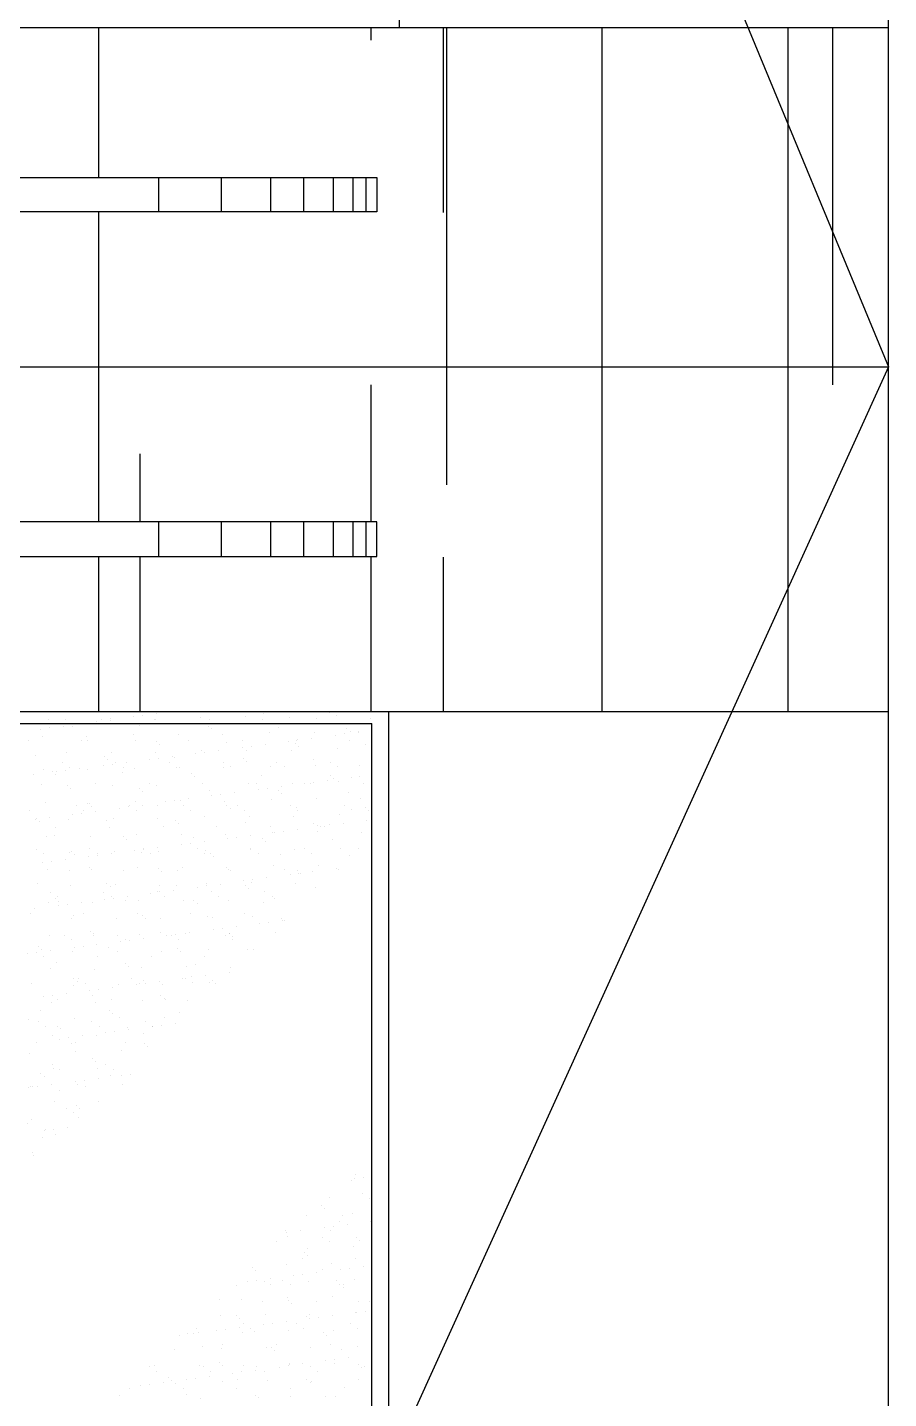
# Model space of a CAD drawing. Header units: inches. Extents: x 8.4 to 50.9, y 14.4 to 39.2.
# Drawn here: x 9.8285 to 10.0784, y 25.3516 to 25.7495 of the extents above; entities that cross this region are included whole.
import ezdxf

# ---------------------------------------------------------------- set-up
doc = ezdxf.new("R2010")
doc.units = ezdxf.units.IN
doc.header["$MEASUREMENT"] = 0
doc.layers.add('02', color=2, linetype='Continuous')
doc.layers.add('1', color=1, linetype='Continuous')

msp = doc.modelspace()

# ---------------------------------------------------------------- linework, layer by layer
at = {"layer": '02'}
for p, q in [((9.9364, 26.851), (9.9364, 25.7495)), ((10.0784, 24.551), (10.0784, 26.848)), ((9.5784, 25.7495), (10.0784, 25.7495)), ((9.84923, 25.706), (9.84923, 25.7495)), ((9.92823, 25.74581), (9.92823, 25.7495)), ((9.94923, 25.69581), (9.94923, 25.7495)), ((9.95023, 25.651), (9.95023, 25.7495)), ((9.99523, 25.651), (9.99523, 25.7495)), ((10.04923, 25.72417), (10.04923, 25.7495)), ((10.06223, 25.69316), (10.06223, 25.7495)), ((10.04923, 25.651), (10.04923, 25.72417)), ((9.7269, 25.706), (9.9299, 25.706)), ((9.8665, 25.706), (9.8665, 25.696)), ((9.88466, 25.706), (9.88466, 25.696)), ((9.899, 25.706), (9.899, 25.696)), ((9.90856, 25.706), (9.90856, 25.696)), ((9.91716, 25.706), (9.91716, 25.696)), ((9.9229, 25.706), (9.9229, 25.696)), ((9.92672, 25.706), (9.92672, 25.696)), ((9.9299, 25.706), (9.9299, 25.696)), ((9.9299, 25.696), (9.7269, 25.696)), ((9.84923, 25.651), (9.84923, 25.696)), ((10.06223, 25.651), (10.06223, 25.69316)), ((9.5784, 25.651), (10.0784, 25.651)), ((9.84923, 25.606), (9.84923, 25.651)), ((9.95023, 25.61681), (9.95023, 25.651)), ((9.99523, 25.551), (9.99523, 25.651)), ((10.04923, 25.58393), (10.04923, 25.651)), ((10.06223, 25.64581), (10.06223, 25.651)), ((9.92823, 25.606), (9.92823, 25.64581)), ((9.86123, 25.606), (9.86123, 25.62581)), ((9.9299, 25.606), (9.7269, 25.606)), ((9.8665, 25.606), (9.8665, 25.596)), ((9.88466, 25.606), (9.88466, 25.596)), ((9.899, 25.606), (9.899, 25.596)), ((9.90856, 25.606), (9.90856, 25.596)), ((9.91716, 25.606), (9.91716, 25.596)), ((9.9229, 25.606), (9.9229, 25.596)), ((9.92672, 25.606), (9.92672, 25.596)), ((9.9299, 25.596), (9.9299, 25.606)), ((9.7269, 25.596), (9.9299, 25.596)), ((9.84923, 25.551), (9.84923, 25.596)), ((9.86123, 25.551), (9.86123, 25.596)), ((9.92823, 25.551), (9.92823, 25.596)), ((9.94923, 25.551), (9.94923, 25.59581)), ((10.04923, 25.551), (10.04923, 25.58393)), ((9.5784, 25.551), (10.0784, 25.551)), ((9.85654, 25.55096), (9.85654, 25.55096)), ((9.86599, 25.55032), (9.86599, 25.55032)), ((9.89685, 25.55035), (9.89685, 25.55035)), ((9.91623, 25.55075), (9.91623, 25.55075)), ((9.9334, 24.551), (9.9334, 25.551)), ((9.7284, 25.5475), (9.9284, 25.5475)), ((9.83452, 25.5487), (9.83452, 25.5487)), ((9.83663, 25.54735), (9.83663, 25.54735)), ((9.83907, 25.54677), (9.83907, 25.54677)), ((9.83939, 25.54872), (9.83939, 25.54872)), ((9.84059, 25.54742), (9.84059, 25.54742)), ((9.84151, 25.54657), (9.84151, 25.54657)), ((9.84586, 25.54767), (9.84586, 25.54767)), ((9.84846, 25.54801), (9.84846, 25.54801)), ((9.85009, 25.54872), (9.85009, 25.54872)), ((9.8522, 25.54738), (9.8522, 25.54738)), ((9.85248, 25.54888), (9.85248, 25.54888)), ((9.85253, 25.54854), (9.85253, 25.54854)), ((9.85932, 25.54944), (9.85932, 25.54944)), ((9.86089, 25.54698), (9.86089, 25.54698)), ((9.86192, 25.54978), (9.86192, 25.54978)), ((9.86527, 25.54882), (9.86527, 25.54882)), ((9.86566, 25.54875), (9.86566, 25.54875)), ((9.86777, 25.54741), (9.86777, 25.54741)), ((9.87878, 25.54931), (9.87878, 25.54931)), ((9.8809, 25.5468), (9.8809, 25.5468)), ((9.88123, 25.54878), (9.88123, 25.54878)), ((9.88334, 25.54744), (9.88334, 25.54744)), ((9.89187, 25.54948), (9.89187, 25.54948)), ((9.8968, 25.54881), (9.8968, 25.54881)), ((9.89891, 25.54747), (9.89891, 25.54747)), ((9.9012, 25.54636), (9.9012, 25.54636)), ((9.90466, 25.54941), (9.90466, 25.54941)), ((9.91237, 25.54884), (9.91237, 25.54884)), ((9.91448, 25.54749), (9.91448, 25.54749)), ((9.91816, 25.5499), (9.91816, 25.5499)), ((9.92794, 25.54887), (9.92794, 25.54887)), ((9.9284, 24.95396), (9.9284, 25.5475)), ((9.82865, 25.54249), (9.82865, 25.54249)), ((9.8324, 25.5459), (9.8324, 25.5459)), ((9.83295, 25.54377), (9.83295, 25.54377)), ((9.83501, 25.54624), (9.83501, 25.54624)), ((9.84422, 25.54252), (9.84422, 25.54252)), ((9.84574, 25.54371), (9.84574, 25.54371)), ((9.84586, 25.54259), (9.84586, 25.54259)), ((9.85924, 25.5442), (9.85924, 25.5442)), ((9.85979, 25.54255), (9.85979, 25.54255)), ((9.86587, 25.54242), (9.86587, 25.54242)), ((9.87233, 25.54436), (9.87233, 25.54436)), ((9.87536, 25.54257), (9.87536, 25.54257)), ((9.88182, 25.54596), (9.88182, 25.54596)), ((9.88512, 25.5443), (9.88512, 25.5443)), ((9.89093, 25.5426), (9.89093, 25.5426)), ((9.89863, 25.54479), (9.89863, 25.54479)), ((9.90431, 25.54242), (9.90431, 25.54242)), ((9.9065, 25.54263), (9.9065, 25.54263)), ((9.90691, 25.54276), (9.90691, 25.54276)), ((9.91098, 25.54329), (9.91098, 25.54329)), ((9.91171, 25.54495), (9.91171, 25.54495)), ((9.91777, 25.54419), (9.91777, 25.54419)), ((9.92037, 25.54453), (9.92037, 25.54453)), ((9.92121, 25.54619), (9.92121, 25.54619)), ((9.92207, 25.54266), (9.92207, 25.54266)), ((9.92213, 25.54535), (9.92213, 25.54535)), ((9.92443, 25.54507), (9.92443, 25.54507)), ((9.92451, 25.54489), (9.92451, 25.54489)), ((9.83971, 25.53908), (9.83971, 25.53908)), ((9.8528, 25.53925), (9.8528, 25.53925)), ((9.86559, 25.53919), (9.86559, 25.53919)), ((9.86679, 25.54157), (9.86679, 25.54157)), ((9.87739, 25.53887), (9.87739, 25.53887)), ((9.87909, 25.53967), (9.87909, 25.53967)), ((9.87999, 25.53921), (9.87999, 25.53921)), ((9.88406, 25.53975), (9.88406, 25.53975)), ((9.88617, 25.54197), (9.88617, 25.54197)), ((9.89085, 25.54064), (9.89085, 25.54064)), ((9.89218, 25.53984), (9.89218, 25.53984)), ((9.89345, 25.54099), (9.89345, 25.54099)), ((9.89752, 25.54152), (9.89752, 25.54152)), ((9.90497, 25.53978), (9.90497, 25.53978)), ((9.90617, 25.5418), (9.90617, 25.5418)), ((9.9071, 25.54096), (9.9071, 25.54096)), ((9.91848, 25.54027), (9.91848, 25.54027)), ((9.92648, 25.54136), (9.92648, 25.54136)), ((9.83083, 25.5382), (9.83083, 25.5382)), ((9.83856, 25.53618), (9.83856, 25.53618)), ((9.84067, 25.53483), (9.84067, 25.53483)), ((9.84368, 25.53443), (9.84368, 25.53443)), ((9.85047, 25.53533), (9.85047, 25.53533)), ((9.85083, 25.53803), (9.85083, 25.53803)), ((9.85176, 25.53718), (9.85176, 25.53718)), ((9.85307, 25.53567), (9.85307, 25.53567)), ((9.85413, 25.5362), (9.85413, 25.5362)), ((9.85624, 25.53486), (9.85624, 25.53486)), ((9.85714, 25.53621), (9.85714, 25.53621)), ((9.85956, 25.53456), (9.85956, 25.53456)), ((9.86393, 25.5371), (9.86393, 25.5371)), ((9.86653, 25.53744), (9.86653, 25.53744)), ((9.8697, 25.53623), (9.8697, 25.53623)), ((9.8706, 25.53798), (9.8706, 25.53798)), ((9.87114, 25.53759), (9.87114, 25.53759)), ((9.87181, 25.53489), (9.87181, 25.53489)), ((9.87265, 25.53473), (9.87265, 25.53473)), ((9.88527, 25.53626), (9.88527, 25.53626)), ((9.88544, 25.53467), (9.88544, 25.53467)), ((9.88738, 25.53492), (9.88738, 25.53492)), ((9.89114, 25.53741), (9.89114, 25.53741)), ((9.89207, 25.53657), (9.89207, 25.53657)), ((9.89894, 25.53515), (9.89894, 25.53515)), ((9.90084, 25.53629), (9.90084, 25.53629)), ((9.90295, 25.53495), (9.90295, 25.53495)), ((9.91145, 25.53697), (9.91145, 25.53697)), ((9.91203, 25.53532), (9.91203, 25.53532)), ((9.91641, 25.53632), (9.91641, 25.53632)), ((9.91852, 25.53497), (9.91852, 25.53497)), ((9.92482, 25.53526), (9.92482, 25.53526)), ((9.83022, 25.53266), (9.83022, 25.53266)), ((9.83326, 25.53414), (9.83326, 25.53414)), ((9.8358, 25.53364), (9.8358, 25.53364)), ((9.83673, 25.5328), (9.83673, 25.5328)), ((9.83701, 25.53356), (9.83701, 25.53356)), ((9.83962, 25.5339), (9.83962, 25.5339)), ((9.84605, 25.53408), (9.84605, 25.53408)), ((9.85611, 25.5332), (9.85611, 25.5332)), ((9.87611, 25.53303), (9.87611, 25.53303)), ((9.87704, 25.53218), (9.87704, 25.53218)), ((9.89642, 25.53258), (9.89642, 25.53258)), ((9.91559, 25.53095), (9.91559, 25.53095)), ((9.91642, 25.53241), (9.91642, 25.53241)), ((9.91734, 25.53157), (9.91734, 25.53157)), ((9.91879, 25.53063), (9.91879, 25.53063)), ((9.92238, 25.53185), (9.92238, 25.53185)), ((9.92498, 25.53219), (9.92498, 25.53219)), ((9.83269, 25.52997), (9.83269, 25.52997)), ((9.84002, 25.52945), (9.84002, 25.52945)), ((9.84108, 25.52881), (9.84108, 25.52881)), ((9.84826, 25.53), (9.84826, 25.53)), ((9.85311, 25.52962), (9.85311, 25.52962)), ((9.86108, 25.52864), (9.86108, 25.52864)), ((9.862, 25.52779), (9.862, 25.52779)), ((9.86383, 25.53002), (9.86383, 25.53002)), ((9.8659, 25.52955), (9.8659, 25.52955)), ((9.8794, 25.53005), (9.8794, 25.53005)), ((9.87941, 25.53004), (9.87941, 25.53004)), ((9.88138, 25.5282), (9.88138, 25.5282)), ((9.882, 25.52653), (9.882, 25.52653)), ((9.8846, 25.52688), (9.8846, 25.52688)), ((9.88867, 25.52741), (9.88867, 25.52741)), ((9.8925, 25.53021), (9.8925, 25.53021)), ((9.89497, 25.53008), (9.89497, 25.53008)), ((9.89546, 25.52831), (9.89546, 25.52831)), ((9.89806, 25.52865), (9.89806, 25.52865)), ((9.90139, 25.52802), (9.90139, 25.52802)), ((9.90213, 25.52918), (9.90213, 25.52918)), ((9.90231, 25.52718), (9.90231, 25.52718)), ((9.90529, 25.53015), (9.90529, 25.53015)), ((9.90892, 25.53008), (9.90892, 25.53008)), ((9.91054, 25.53011), (9.91054, 25.53011)), ((9.91152, 25.53042), (9.91152, 25.53042)), ((9.92169, 25.52758), (9.92169, 25.52758)), ((9.92611, 25.53014), (9.92611, 25.53014)), ((9.83358, 25.5245), (9.83358, 25.5245)), ((9.84259, 25.52366), (9.84259, 25.52366)), ((9.84605, 25.52425), (9.84605, 25.52425)), ((9.84637, 25.52444), (9.84637, 25.52444)), ((9.84697, 25.5234), (9.84697, 25.5234)), ((9.85508, 25.52299), (9.85508, 25.52299)), ((9.85768, 25.52333), (9.85768, 25.52333)), ((9.85817, 25.52368), (9.85817, 25.52368)), ((9.85987, 25.52493), (9.85987, 25.52493)), ((9.86175, 25.52387), (9.86175, 25.52387)), ((9.86635, 25.52381), (9.86635, 25.52381)), ((9.86854, 25.52476), (9.86854, 25.52476)), ((9.87114, 25.5251), (9.87114, 25.5251)), ((9.87296, 25.52509), (9.87296, 25.52509)), ((9.87374, 25.52371), (9.87374, 25.52371)), ((9.87521, 25.52564), (9.87521, 25.52564)), ((9.88575, 25.52503), (9.88575, 25.52503)), ((9.88636, 25.52364), (9.88636, 25.52364)), ((9.88728, 25.52279), (9.88728, 25.52279)), ((9.88931, 25.52374), (9.88931, 25.52374)), ((9.89926, 25.52552), (9.89926, 25.52552)), ((9.90488, 25.52377), (9.90488, 25.52377)), ((9.90666, 25.52319), (9.90666, 25.52319)), ((9.91234, 25.52569), (9.91234, 25.52569)), ((9.92045, 25.5238), (9.92045, 25.5238)), ((9.92513, 25.52563), (9.92513, 25.52563)), ((9.92667, 25.52302), (9.92667, 25.52302)), ((9.82913, 25.52228), (9.82913, 25.52228)), ((9.83077, 25.51979), (9.83077, 25.51979)), ((9.83102, 25.51986), (9.83102, 25.51986)), ((9.83194, 25.51902), (9.83194, 25.51902)), ((9.83483, 25.52032), (9.83483, 25.52032)), ((9.84034, 25.51981), (9.84034, 25.51981)), ((9.84162, 25.52122), (9.84162, 25.52122)), ((9.84423, 25.52156), (9.84423, 25.52156)), ((9.8447, 25.52231), (9.8447, 25.52231)), ((9.84829, 25.5221), (9.84829, 25.5221)), ((9.85132, 25.51942), (9.85132, 25.51942)), ((9.85343, 25.51998), (9.85343, 25.51998)), ((9.86027, 25.52234), (9.86027, 25.52234)), ((9.86622, 25.51992), (9.86622, 25.51992)), ((9.87133, 25.51925), (9.87133, 25.51925)), ((9.87584, 25.52237), (9.87584, 25.52237)), ((9.87972, 25.52041), (9.87972, 25.52041)), ((9.89142, 25.5224), (9.89142, 25.5224)), ((9.89163, 25.5188), (9.89163, 25.5188)), ((9.89281, 25.52057), (9.89281, 25.52057)), ((9.9056, 25.52051), (9.9056, 25.52051)), ((9.90699, 25.52242), (9.90699, 25.52242)), ((9.91164, 25.51863), (9.91164, 25.51863)), ((9.91911, 25.521), (9.91911, 25.521)), ((9.9202, 25.51862), (9.9202, 25.51862)), ((9.92256, 25.52245), (9.92256, 25.52245)), ((9.92699, 25.51951), (9.92699, 25.51951)), ((9.92759, 25.52218), (9.92759, 25.52218)), ((9.83389, 25.51487), (9.83389, 25.51487)), ((9.83629, 25.51503), (9.83629, 25.51503)), ((9.83672, 25.51745), (9.83672, 25.51745)), ((9.84668, 25.51481), (9.84668, 25.51481)), ((9.85229, 25.51748), (9.85229, 25.51748)), ((9.8563, 25.51486), (9.8563, 25.51486)), ((9.86019, 25.51529), (9.86019, 25.51529)), ((9.86786, 25.5175), (9.86786, 25.5175)), ((9.87225, 25.5184), (9.87225, 25.5184)), ((9.87328, 25.51546), (9.87328, 25.51546)), ((9.88344, 25.51753), (9.88344, 25.51753)), ((9.88607, 25.5154), (9.88607, 25.5154)), ((9.88921, 25.51454), (9.88921, 25.51454)), ((9.89328, 25.51507), (9.89328, 25.51507)), ((9.89901, 25.51756), (9.89901, 25.51756)), ((9.89957, 25.51589), (9.89957, 25.51589)), ((9.90007, 25.51597), (9.90007, 25.51597)), ((9.90267, 25.51631), (9.90267, 25.51631)), ((9.90674, 25.51684), (9.90674, 25.51684)), ((9.91256, 25.51779), (9.91256, 25.51779)), ((9.91266, 25.51605), (9.91266, 25.51605)), ((9.91353, 25.51774), (9.91353, 25.51774)), ((9.91458, 25.51759), (9.91458, 25.51759)), ((9.91613, 25.51808), (9.91613, 25.51808)), ((9.92545, 25.51599), (9.92545, 25.51599)), ((9.83106, 25.51111), (9.83106, 25.51111)), ((9.84663, 25.51113), (9.84663, 25.51113)), ((9.85722, 25.51401), (9.85722, 25.51401)), ((9.85969, 25.51065), (9.85969, 25.51065)), ((9.8622, 25.51116), (9.8622, 25.51116)), ((9.86229, 25.51099), (9.86229, 25.51099)), ((9.86636, 25.51153), (9.86636, 25.51153)), ((9.87315, 25.51242), (9.87315, 25.51242)), ((9.87575, 25.51277), (9.87575, 25.51277)), ((9.8766, 25.51442), (9.8766, 25.51442)), ((9.87777, 25.51119), (9.87777, 25.51119)), ((9.87982, 25.5133), (9.87982, 25.5133)), ((9.88004, 25.51077), (9.88004, 25.51077)), ((9.88661, 25.51419), (9.88661, 25.51419)), ((9.89313, 25.51094), (9.89313, 25.51094)), ((9.89335, 25.51122), (9.89335, 25.51122)), ((9.89661, 25.51424), (9.89661, 25.51424)), ((9.89753, 25.5134), (9.89753, 25.5134)), ((9.90592, 25.51088), (9.90592, 25.51088)), ((9.90892, 25.51125), (9.90892, 25.51125)), ((9.91691, 25.5138), (9.91691, 25.5138)), ((9.91942, 25.51136), (9.91942, 25.51136)), ((9.92449, 25.51128), (9.92449, 25.51128)), ((9.83277, 25.50711), (9.83277, 25.50711)), ((9.83317, 25.50976), (9.83317, 25.50976)), ((9.83538, 25.50745), (9.83538, 25.50745)), ((9.83944, 25.50798), (9.83944, 25.50798)), ((9.84065, 25.51018), (9.84065, 25.51018)), ((9.84127, 25.51047), (9.84127, 25.51047)), ((9.84219, 25.50963), (9.84219, 25.50963)), ((9.84623, 25.50888), (9.84623, 25.50888)), ((9.84874, 25.50979), (9.84874, 25.50979)), ((9.84884, 25.50922), (9.84884, 25.50922)), ((9.8529, 25.50976), (9.8529, 25.50976)), ((9.85374, 25.51035), (9.85374, 25.51035)), ((9.86157, 25.51003), (9.86157, 25.51003)), ((9.86431, 25.50982), (9.86431, 25.50982)), ((9.86653, 25.51029), (9.86653, 25.51029)), ((9.87988, 25.50985), (9.87988, 25.50985)), ((9.88158, 25.50986), (9.88158, 25.50986)), ((9.8825, 25.50901), (9.8825, 25.50901)), ((9.89545, 25.50988), (9.89545, 25.50988)), ((9.90188, 25.50941), (9.90188, 25.50941)), ((9.91102, 25.5099), (9.91102, 25.5099)), ((9.92189, 25.50924), (9.92189, 25.50924)), ((9.83421, 25.50523), (9.83421, 25.50523)), ((9.84076, 25.50493), (9.84076, 25.50493)), ((9.84654, 25.50564), (9.84654, 25.50564)), ((9.847, 25.50517), (9.847, 25.50517)), ((9.85633, 25.50496), (9.85633, 25.50496)), ((9.8605, 25.50566), (9.8605, 25.50566)), ((9.86655, 25.50547), (9.86655, 25.50547)), ((9.86747, 25.50462), (9.86747, 25.50462)), ((9.8719, 25.50498), (9.8719, 25.50498)), ((9.87359, 25.50583), (9.87359, 25.50583)), ((9.88638, 25.50577), (9.88638, 25.50577)), ((9.88685, 25.50503), (9.88685, 25.50503)), ((9.88747, 25.50501), (9.88747, 25.50501)), ((9.89789, 25.50273), (9.89789, 25.50273)), ((9.89989, 25.50625), (9.89989, 25.50625)), ((9.90304, 25.50504), (9.90304, 25.50504)), ((9.90468, 25.50363), (9.90468, 25.50363)), ((9.90686, 25.50485), (9.90686, 25.50485)), ((9.90728, 25.50397), (9.90728, 25.50397)), ((9.90778, 25.50401), (9.90778, 25.50401)), ((9.91135, 25.50451), (9.91135, 25.50451)), ((9.91297, 25.50642), (9.91297, 25.50642)), ((9.91814, 25.5054), (9.91814, 25.5054)), ((9.91861, 25.50507), (9.91861, 25.50507)), ((9.83151, 25.50125), (9.83151, 25.50125)), ((9.84097, 25.50055), (9.84097, 25.50055)), ((9.85067, 25.49861), (9.85067, 25.49861)), ((9.85152, 25.50108), (9.85152, 25.50108)), ((9.85244, 25.50023), (9.85244, 25.50023)), ((9.85406, 25.50071), (9.85406, 25.50071)), ((9.86624, 25.49864), (9.86624, 25.49864)), ((9.86685, 25.50065), (9.86685, 25.50065)), ((9.8669, 25.49865), (9.8669, 25.49865)), ((9.87097, 25.49919), (9.87097, 25.49919)), ((9.87182, 25.50064), (9.87182, 25.50064)), ((9.87776, 25.50008), (9.87776, 25.50008)), ((9.88035, 25.50114), (9.88035, 25.50114)), ((9.88036, 25.50043), (9.88036, 25.50043)), ((9.88181, 25.49867), (9.88181, 25.49867)), ((9.88443, 25.50096), (9.88443, 25.50096)), ((9.89122, 25.50186), (9.89122, 25.50186)), ((9.89183, 25.50047), (9.89183, 25.50047)), ((9.89275, 25.49962), (9.89275, 25.49962)), ((9.89344, 25.50131), (9.89344, 25.50131)), ((9.89382, 25.5022), (9.89382, 25.5022)), ((9.89738, 25.4987), (9.89738, 25.4987)), ((9.90623, 25.50124), (9.90623, 25.50124)), ((9.91213, 25.50002), (9.91213, 25.50002)), ((9.83452, 25.4956), (9.83452, 25.4956)), ((9.8351, 25.49859), (9.8351, 25.49859)), ((9.83649, 25.49669), (9.83649, 25.49669)), ((9.83721, 25.49724), (9.83721, 25.49724)), ((9.83738, 25.49477), (9.83738, 25.49477)), ((9.83741, 25.49585), (9.83741, 25.49585)), ((9.83999, 25.49511), (9.83999, 25.49511)), ((9.84405, 25.49565), (9.84405, 25.49565)), ((9.84731, 25.49554), (9.84731, 25.49554)), ((9.85084, 25.49654), (9.85084, 25.49654)), ((9.85278, 25.49727), (9.85278, 25.49727)), ((9.85345, 25.49688), (9.85345, 25.49688)), ((9.85679, 25.49625), (9.85679, 25.49625)), ((9.85751, 25.49742), (9.85751, 25.49742)), ((9.86082, 25.49603), (9.86082, 25.49603)), ((9.8643, 25.49831), (9.8643, 25.49831)), ((9.86835, 25.4973), (9.86835, 25.4973)), ((9.87391, 25.49619), (9.87391, 25.49619)), ((9.8768, 25.49608), (9.8768, 25.49608)), ((9.87772, 25.49523), (9.87772, 25.49523)), ((9.88392, 25.49733), (9.88392, 25.49733)), ((9.8867, 25.49613), (9.8867, 25.49613)), ((9.8971, 25.49563), (9.8971, 25.49563)), ((9.89949, 25.49736), (9.89949, 25.49736)), ((9.9002, 25.49662), (9.9002, 25.49662)), ((9.82923, 25.49238), (9.82923, 25.49238)), ((9.83059, 25.49387), (9.83059, 25.49387)), ((9.84128, 25.49091), (9.84128, 25.49091)), ((9.84176, 25.49186), (9.84176, 25.49186)), ((9.8448, 25.49241), (9.8448, 25.49241)), ((9.85437, 25.49108), (9.85437, 25.49108)), ((9.86037, 25.49244), (9.86037, 25.49244)), ((9.86177, 25.49169), (9.86177, 25.49169)), ((9.86269, 25.49084), (9.86269, 25.49084)), ((9.86716, 25.49102), (9.86716, 25.49102)), ((9.87594, 25.49246), (9.87594, 25.49246)), ((9.88067, 25.4915), (9.88067, 25.4915)), ((9.88207, 25.49125), (9.88207, 25.49125)), ((9.89151, 25.49249), (9.89151, 25.49249)), ((9.89376, 25.49167), (9.89376, 25.49167)), ((9.90208, 25.49107), (9.90208, 25.49107)), ((9.84674, 25.4873), (9.84674, 25.4873)), ((9.86704, 25.48686), (9.86704, 25.48686)), ((9.87558, 25.48685), (9.87558, 25.48685)), ((9.88237, 25.48774), (9.88237, 25.48774)), ((9.88497, 25.48809), (9.88497, 25.48809)), ((9.88704, 25.48669), (9.88704, 25.48669)), ((9.88904, 25.48862), (9.88904, 25.48862)), ((9.89583, 25.48952), (9.89583, 25.48952)), ((9.89843, 25.48986), (9.89843, 25.48986)), ((9.90052, 25.48698), (9.90052, 25.48698)), ((9.9025, 25.49039), (9.9025, 25.49039)), ((9.903, 25.49023), (9.903, 25.49023)), ((9.8317, 25.48291), (9.8317, 25.48291)), ((9.83484, 25.48597), (9.83484, 25.48597)), ((9.83914, 25.48607), (9.83914, 25.48607)), ((9.84125, 25.48472), (9.84125, 25.48472)), ((9.8446, 25.48277), (9.8446, 25.48277)), ((9.84763, 25.4859), (9.84763, 25.4859)), ((9.84766, 25.48646), (9.84766, 25.48646)), ((9.84866, 25.48331), (9.84866, 25.48331)), ((9.85471, 25.48609), (9.85471, 25.48609)), ((9.85545, 25.4842), (9.85545, 25.4842)), ((9.85682, 25.48475), (9.85682, 25.48475)), ((9.85806, 25.48454), (9.85806, 25.48454)), ((9.86113, 25.48639), (9.86113, 25.48639)), ((9.86212, 25.48508), (9.86212, 25.48508)), ((9.86891, 25.48597), (9.86891, 25.48597)), ((9.87028, 25.48612), (9.87028, 25.48612)), ((9.87151, 25.48632), (9.87151, 25.48632)), ((9.87239, 25.48478), (9.87239, 25.48478)), ((9.87422, 25.48656), (9.87422, 25.48656)), ((9.88585, 25.48615), (9.88585, 25.48615)), ((9.88701, 25.4865), (9.88701, 25.4865)), ((9.88796, 25.48481), (9.88796, 25.48481)), ((9.88797, 25.48584), (9.88797, 25.48584)), ((9.82854, 25.48066), (9.82854, 25.48066)), ((9.83114, 25.481), (9.83114, 25.481)), ((9.83263, 25.48207), (9.83263, 25.48207)), ((9.83327, 25.47986), (9.83327, 25.47986)), ((9.8352, 25.48154), (9.8352, 25.48154)), ((9.8416, 25.48128), (9.8416, 25.48128)), ((9.84199, 25.48243), (9.84199, 25.48243)), ((9.84884, 25.47989), (9.84884, 25.47989)), ((9.85201, 25.48247), (9.85201, 25.48247)), ((9.85469, 25.48145), (9.85469, 25.48145)), ((9.86441, 25.47991), (9.86441, 25.47991)), ((9.86748, 25.48138), (9.86748, 25.48138)), ((9.87201, 25.4823), (9.87201, 25.4823)), ((9.87294, 25.48145), (9.87294, 25.48145)), ((9.87998, 25.47994), (9.87998, 25.47994)), ((9.88098, 25.48187), (9.88098, 25.48187)), ((9.89232, 25.48186), (9.89232, 25.48186)), ((9.89407, 25.48204), (9.89407, 25.48204)), ((9.83515, 25.47633), (9.83515, 25.47633)), ((9.83698, 25.47808), (9.83698, 25.47808)), ((9.84794, 25.47627), (9.84794, 25.47627)), ((9.85698, 25.47791), (9.85698, 25.47791)), ((9.85791, 25.47707), (9.85791, 25.47707)), ((9.86145, 25.47676), (9.86145, 25.47676)), ((9.87454, 25.47692), (9.87454, 25.47692)), ((9.87729, 25.47747), (9.87729, 25.47747)), ((9.88698, 25.47541), (9.88698, 25.47541)), ((9.88733, 25.47686), (9.88733, 25.47686)), ((9.82971, 25.47217), (9.82971, 25.47217)), ((9.84191, 25.47164), (9.84191, 25.47164)), ((9.84195, 25.47352), (9.84195, 25.47352)), ((9.84287, 25.47268), (9.84287, 25.47268)), ((9.84318, 25.47354), (9.84318, 25.47354)), ((9.84529, 25.4722), (9.84529, 25.4722)), ((9.85327, 25.47097), (9.85327, 25.47097)), ((9.855, 25.47181), (9.855, 25.47181)), ((9.85875, 25.47357), (9.85875, 25.47357)), ((9.86006, 25.47186), (9.86006, 25.47186)), ((9.86086, 25.47223), (9.86086, 25.47223)), ((9.86226, 25.47308), (9.86226, 25.47308)), ((9.86267, 25.4722), (9.86267, 25.4722)), ((9.86673, 25.47274), (9.86673, 25.47274)), ((9.86779, 25.47175), (9.86779, 25.47175)), ((9.87352, 25.47363), (9.87352, 25.47363)), ((9.87432, 25.4736), (9.87432, 25.4736)), ((9.87612, 25.47398), (9.87612, 25.47398)), ((9.87643, 25.47226), (9.87643, 25.47226)), ((9.88019, 25.47451), (9.88019, 25.47451)), ((9.8813, 25.47224), (9.8813, 25.47224)), ((9.88226, 25.47291), (9.88226, 25.47291)), ((9.88318, 25.47206), (9.88318, 25.47206)), ((9.83315, 25.46832), (9.83315, 25.46832)), ((9.83575, 25.46866), (9.83575, 25.46866)), ((9.83731, 25.46734), (9.83731, 25.46734)), ((9.83981, 25.4692), (9.83981, 25.4692)), ((9.8466, 25.47009), (9.8466, 25.47009)), ((9.84722, 25.46869), (9.84722, 25.46869)), ((9.84921, 25.47043), (9.84921, 25.47043)), ((9.85288, 25.46737), (9.85288, 25.46737)), ((9.86176, 25.46712), (9.86176, 25.46712)), ((9.86723, 25.46852), (9.86723, 25.46852)), ((9.86815, 25.46767), (9.86815, 25.46767)), ((9.86845, 25.46739), (9.86845, 25.46739)), ((9.87485, 25.46729), (9.87485, 25.46729)), ((9.83219, 25.4643), (9.83219, 25.4643)), ((9.83547, 25.4667), (9.83547, 25.4667)), ((9.84826, 25.46664), (9.84826, 25.46664)), ((9.8522, 25.46413), (9.8522, 25.46413)), ((9.85312, 25.46329), (9.85312, 25.46329)), ((9.8725, 25.46369), (9.8725, 25.46369)), ((9.82873, 25.46152), (9.82873, 25.46152)), ((9.83164, 25.461), (9.83164, 25.461)), ((9.83375, 25.45965), (9.83375, 25.45965)), ((9.83717, 25.45974), (9.83717, 25.45974)), ((9.83809, 25.4589), (9.83809, 25.4589)), ((9.84223, 25.46201), (9.84223, 25.46201)), ((9.84721, 25.46102), (9.84721, 25.46102)), ((9.84932, 25.45968), (9.84932, 25.45968)), ((9.85532, 25.46218), (9.85532, 25.46218)), ((9.85747, 25.4593), (9.85747, 25.4593)), ((9.86279, 25.46105), (9.86279, 25.46105)), ((9.86467, 25.45952), (9.86467, 25.45952)), ((9.86489, 25.45971), (9.86489, 25.45971)), ((9.86728, 25.45987), (9.86728, 25.45987)), ((9.86811, 25.46212), (9.86811, 25.46212)), ((9.87134, 25.4604), (9.87134, 25.4604)), ((9.83096, 25.45509), (9.83096, 25.45509)), ((9.83578, 25.45706), (9.83578, 25.45706)), ((9.83776, 25.45598), (9.83776, 25.45598)), ((9.84036, 25.45632), (9.84036, 25.45632)), ((9.84244, 25.45491), (9.84244, 25.45491)), ((9.84442, 25.45686), (9.84442, 25.45686)), ((9.84857, 25.457), (9.84857, 25.457)), ((9.85121, 25.45775), (9.85121, 25.45775)), ((9.85382, 25.45809), (9.85382, 25.45809)), ((9.85691, 25.45485), (9.85691, 25.45485)), ((9.85788, 25.45863), (9.85788, 25.45863)), ((9.86208, 25.45749), (9.86208, 25.45749)), ((9.82904, 25.45189), (9.82904, 25.45189)), ((9.84134, 25.45482), (9.84134, 25.45482)), ((9.84254, 25.45238), (9.84254, 25.45238)), ((9.85563, 25.45254), (9.85563, 25.45254)), ((9.86245, 25.45474), (9.86245, 25.45474)), ((9.86337, 25.4539), (9.86337, 25.4539)), ((9.83568, 25.44848), (9.83568, 25.44848)), ((9.8361, 25.44743), (9.8361, 25.44743)), ((9.83779, 25.44713), (9.83779, 25.44713)), ((9.84742, 25.45035), (9.84742, 25.45035)), ((9.84834, 25.44951), (9.84834, 25.44951)), ((9.84889, 25.44737), (9.84889, 25.44737)), ((9.85125, 25.4485), (9.85125, 25.4485)), ((9.85336, 25.44716), (9.85336, 25.44716)), ((9.83239, 25.44596), (9.83239, 25.44596)), ((9.83331, 25.44512), (9.83331, 25.44512)), ((9.84237, 25.44364), (9.84237, 25.44364)), ((9.84497, 25.44398), (9.84497, 25.44398)), ((9.84903, 25.44452), (9.84903, 25.44452)), ((9.85269, 25.44552), (9.85269, 25.44552)), ((9.85582, 25.44541), (9.85582, 25.44541)), ((9.85595, 25.44291), (9.85595, 25.44291)), ((9.85843, 25.44576), (9.85843, 25.44576)), ((9.82891, 25.44187), (9.82891, 25.44187)), ((9.82936, 25.44226), (9.82936, 25.44226)), ((9.82981, 25.44227), (9.82981, 25.44227)), ((9.83151, 25.44221), (9.83151, 25.44221)), ((9.83557, 25.44275), (9.83557, 25.44275)), ((9.83766, 25.44113), (9.83766, 25.44113)), ((9.84286, 25.44274), (9.84286, 25.44274)), ((9.84538, 25.4423), (9.84538, 25.4423)), ((9.83641, 25.4378), (9.83641, 25.4378)), ((9.83972, 25.43595), (9.83972, 25.43595)), ((9.84264, 25.43657), (9.84264, 25.43657)), ((9.84356, 25.43573), (9.84356, 25.43573)), ((9.8492, 25.43773), (9.8492, 25.43773)), ((9.82853, 25.43134), (9.82853, 25.43134)), ((9.82967, 25.43262), (9.82967, 25.43262)), ((9.84183, 25.43461), (9.84183, 25.43461)), ((9.84317, 25.43311), (9.84317, 25.43311)), ((9.83288, 25.42735), (9.83288, 25.42735)), ((9.83352, 25.42953), (9.83352, 25.42953)), ((9.83385, 25.42975), (9.83385, 25.42975)), ((9.83612, 25.42987), (9.83612, 25.42987)), ((9.83673, 25.42816), (9.83673, 25.42816)), ((9.84018, 25.43041), (9.84018, 25.43041)), ((9.82998, 25.42299), (9.82998, 25.42299)), ((9.8303, 25.42206), (9.8303, 25.42206)), ((9.92349, 25.41548), (9.92349, 25.41548)), ((9.92374, 25.41673), (9.92374, 25.41673)), ((9.92609, 25.41583), (9.92609, 25.41583)), ((9.92257, 25.41502), (9.92257, 25.41502)), ((9.91369, 25.40779), (9.91369, 25.40779)), ((9.91612, 25.41008), (9.91612, 25.41008)), ((9.92565, 25.41106), (9.92565, 25.41106)), ((9.92776, 25.40971), (9.92776, 25.40971)), ((9.90938, 25.4049), (9.90938, 25.4049)), ((9.91461, 25.40694), (9.91461, 25.40694)), ((9.91978, 25.40485), (9.91978, 25.40485)), ((9.92289, 25.40539), (9.92289, 25.40539)), ((9.9281, 25.40314), (9.9281, 25.40314)), ((9.90335, 25.40028), (9.90335, 25.40028)), ((9.90378, 25.39994), (9.90378, 25.39994)), ((9.90785, 25.40048), (9.90785, 25.40048)), ((9.91464, 25.40137), (9.91464, 25.40137)), ((9.91644, 25.40044), (9.91644, 25.40044)), ((9.91724, 25.40172), (9.91724, 25.40172)), ((9.91896, 25.40296), (9.91896, 25.40296)), ((9.92131, 25.40225), (9.92131, 25.40225)), ((9.90066, 25.39713), (9.90066, 25.39713)), ((9.90393, 25.39857), (9.90393, 25.39857)), ((9.9097, 25.39527), (9.9097, 25.39527)), ((9.91412, 25.39851), (9.91412, 25.39851)), ((9.91623, 25.39716), (9.91623, 25.39716)), ((9.9232, 25.39576), (9.9232, 25.39576)), ((9.92394, 25.3984), (9.92394, 25.3984)), ((9.92486, 25.39755), (9.92486, 25.39755)), ((9.90825, 25.3923), (9.90825, 25.3923)), ((9.90891, 25.39401), (9.90891, 25.39401)), ((9.90983, 25.39316), (9.90983, 25.39316)), ((9.92382, 25.39233), (9.92382, 25.39233)), ((9.89388, 25.38962), (9.89388, 25.38962)), ((9.8948, 25.38877), (9.8948, 25.38877)), ((9.90367, 25.39064), (9.90367, 25.39064)), ((9.90579, 25.38726), (9.90579, 25.38726)), ((9.90839, 25.3876), (9.90839, 25.3876)), ((9.91246, 25.38814), (9.91246, 25.38814)), ((9.91418, 25.38918), (9.91418, 25.38918)), ((9.91675, 25.39081), (9.91675, 25.39081)), ((9.91925, 25.38903), (9.91925, 25.38903)), ((9.92185, 25.38938), (9.92185, 25.38938)), ((9.92592, 25.38991), (9.92592, 25.38991)), ((9.88912, 25.38459), (9.88912, 25.38459)), ((9.89233, 25.38549), (9.89233, 25.38549)), ((9.89494, 25.38583), (9.89494, 25.38583)), ((9.89722, 25.3857), (9.89722, 25.3857)), ((9.899, 25.38637), (9.899, 25.38637)), ((9.89915, 25.38479), (9.89915, 25.38479)), ((9.90259, 25.38596), (9.90259, 25.38596)), ((9.90469, 25.38461), (9.90469, 25.38461)), ((9.91001, 25.38563), (9.91001, 25.38563)), ((9.91816, 25.38599), (9.91816, 25.38599)), ((9.91916, 25.38462), (9.91916, 25.38462)), ((9.92008, 25.38377), (9.92008, 25.38377)), ((9.92026, 25.38464), (9.92026, 25.38464)), ((9.92352, 25.38612), (9.92352, 25.38612)), ((9.88412, 25.3804), (9.88412, 25.3804)), ((9.89048, 25.38052), (9.89048, 25.38052)), ((9.89671, 25.37975), (9.89671, 25.37975)), ((9.90398, 25.38101), (9.90398, 25.38101)), ((9.90412, 25.38023), (9.90412, 25.38023)), ((9.90505, 25.37938), (9.90505, 25.37938)), ((9.91228, 25.37978), (9.91228, 25.37978)), ((9.91707, 25.38117), (9.91707, 25.38117)), ((9.92443, 25.37979), (9.92443, 25.37979)), ((9.92785, 25.37981), (9.92785, 25.37981)), ((9.88445, 25.37589), (9.88445, 25.37589)), ((9.88909, 25.37584), (9.88909, 25.37584)), ((9.89754, 25.37606), (9.89754, 25.37606)), ((9.9094, 25.3754), (9.9094, 25.3754)), ((9.91033, 25.376), (9.91033, 25.376)), ((9.913, 25.37527), (9.913, 25.37527)), ((9.91707, 25.3758), (9.91707, 25.3758)), ((9.92383, 25.37649), (9.92383, 25.37649)), ((9.92386, 25.3767), (9.92386, 25.3767)), ((9.92646, 25.37704), (9.92646, 25.37704)), ((9.87759, 25.37204), (9.87759, 25.37204)), ((9.88348, 25.37138), (9.88348, 25.37138)), ((9.88609, 25.37172), (9.88609, 25.37172)), ((9.89002, 25.375), (9.89002, 25.375)), ((9.89015, 25.37226), (9.89015, 25.37226)), ((9.89105, 25.37341), (9.89105, 25.37341)), ((9.89316, 25.37207), (9.89316, 25.37207)), ((9.89694, 25.37315), (9.89694, 25.37315)), ((9.89955, 25.37349), (9.89955, 25.37349)), ((9.90361, 25.37403), (9.90361, 25.37403)), ((9.9043, 25.37137), (9.9043, 25.37137)), ((9.90662, 25.37344), (9.90662, 25.37344)), ((9.90873, 25.37209), (9.90873, 25.37209)), ((9.9104, 25.37492), (9.9104, 25.37492)), ((9.91738, 25.37154), (9.91738, 25.37154)), ((9.92219, 25.37347), (9.92219, 25.37347)), ((9.9243, 25.37212), (9.9243, 25.37212)), ((9.87263, 25.36995), (9.87263, 25.36995)), ((9.87499, 25.37061), (9.87499, 25.37061)), ((9.87669, 25.37049), (9.87669, 25.37049)), ((9.878, 25.37095), (9.878, 25.37095)), ((9.89079, 25.37089), (9.89079, 25.37089)), ((9.89437, 25.37101), (9.89437, 25.37101)), ((9.91437, 25.37084), (9.91437, 25.37084)), ((9.91529, 25.36999), (9.91529, 25.36999)), ((9.87126, 25.36577), (9.87126, 25.36577)), ((9.87934, 25.36662), (9.87934, 25.36662)), ((9.88476, 25.36626), (9.88476, 25.36626)), ((9.88518, 25.3672), (9.88518, 25.3672)), ((9.89785, 25.36643), (9.89785, 25.36643)), ((9.89934, 25.36645), (9.89934, 25.36645)), ((9.90026, 25.3656), (9.90026, 25.3656)), ((9.90075, 25.36723), (9.90075, 25.36723)), ((9.91064, 25.36637), (9.91064, 25.36637)), ((9.91632, 25.36726), (9.91632, 25.36726)), ((9.91964, 25.36601), (9.91964, 25.36601)), ((9.92168, 25.36346), (9.92168, 25.36346)), ((9.92414, 25.36685), (9.92414, 25.36685)), ((9.86395, 25.36083), (9.86395, 25.36083)), ((9.86523, 25.36115), (9.86523, 25.36115)), ((9.86606, 25.35949), (9.86606, 25.35949)), ((9.87832, 25.36131), (9.87832, 25.36131)), ((9.87952, 25.36086), (9.87952, 25.36086)), ((9.88163, 25.35952), (9.88163, 25.35952)), ((9.88431, 25.36206), (9.88431, 25.36206)), ((9.88523, 25.36122), (9.88523, 25.36122)), ((9.8907, 25.35938), (9.8907, 25.35938)), ((9.89111, 25.36125), (9.89111, 25.36125)), ((9.89476, 25.35992), (9.89476, 25.35992)), ((9.89509, 25.36089), (9.89509, 25.36089)), ((9.8972, 25.35955), (9.8972, 25.35955)), ((9.90155, 25.36081), (9.90155, 25.36081)), ((9.90416, 25.36116), (9.90416, 25.36116)), ((9.90461, 25.36174), (9.90461, 25.36174)), ((9.90461, 25.36162), (9.90461, 25.36162)), ((9.90822, 25.36169), (9.90822, 25.36169)), ((9.91066, 25.36092), (9.91066, 25.36092)), ((9.91277, 25.35957), (9.91277, 25.35957)), ((9.91501, 25.36258), (9.91501, 25.36258)), ((9.91761, 25.36293), (9.91761, 25.36293)), ((9.9177, 25.36191), (9.9177, 25.36191)), ((9.92462, 25.36145), (9.92462, 25.36145)), ((9.92554, 25.3606), (9.92554, 25.3606)), ((9.92623, 25.36094), (9.92623, 25.36094)), ((9.92834, 25.3596), (9.92834, 25.3596)), ((9.86118, 25.3555), (9.86118, 25.3555)), ((9.86378, 25.35584), (9.86378, 25.35584)), ((9.86784, 25.35637), (9.86784, 25.35637)), ((9.86928, 25.35767), (9.86928, 25.35767)), ((9.8702, 25.35683), (9.8702, 25.35683)), ((9.87157, 25.35614), (9.87157, 25.35614)), ((9.87464, 25.35727), (9.87464, 25.35727)), ((9.87724, 25.35761), (9.87724, 25.35761)), ((9.8813, 25.35815), (9.8813, 25.35815)), ((9.88508, 25.35663), (9.88508, 25.35663)), ((9.88809, 25.35904), (9.88809, 25.35904)), ((9.88958, 25.35723), (9.88958, 25.35723)), ((9.89816, 25.35679), (9.89816, 25.35679)), ((9.90959, 25.35706), (9.90959, 25.35706)), ((9.91051, 25.35621), (9.91051, 25.35621)), ((9.91096, 25.35673), (9.91096, 25.35673)), ((9.92446, 25.35722), (9.92446, 25.35722)), ((9.85517, 25.35244), (9.85517, 25.35244)), ((9.85808, 25.35462), (9.85808, 25.35462)), ((9.87365, 25.35465), (9.87365, 25.35465)), ((9.87455, 25.35284), (9.87455, 25.35284)), ((9.87863, 25.35168), (9.87863, 25.35168)), ((9.88922, 25.35468), (9.88922, 25.35468)), ((9.89456, 25.35267), (9.89456, 25.35267)), ((9.89548, 25.35183), (9.89548, 25.35183)), ((9.90479, 25.35471), (9.90479, 25.35471)), ((9.90493, 25.35211), (9.90493, 25.35211)), ((9.91486, 25.35223), (9.91486, 25.35223)), ((9.91801, 25.35227), (9.91801, 25.35227)), ((9.92036, 25.35474), (9.92036, 25.35474))]:
    msp.add_line(p, q, dxfattribs=at)
at = {"layer": '1'}
for p, q in [((9.5814, 26.851), (10.0784, 25.651)), ((10.0784, 25.651), (9.5784, 24.551))]:
    msp.add_line(p, q, dxfattribs=at)

doc.saveas('drawing.dxf')
